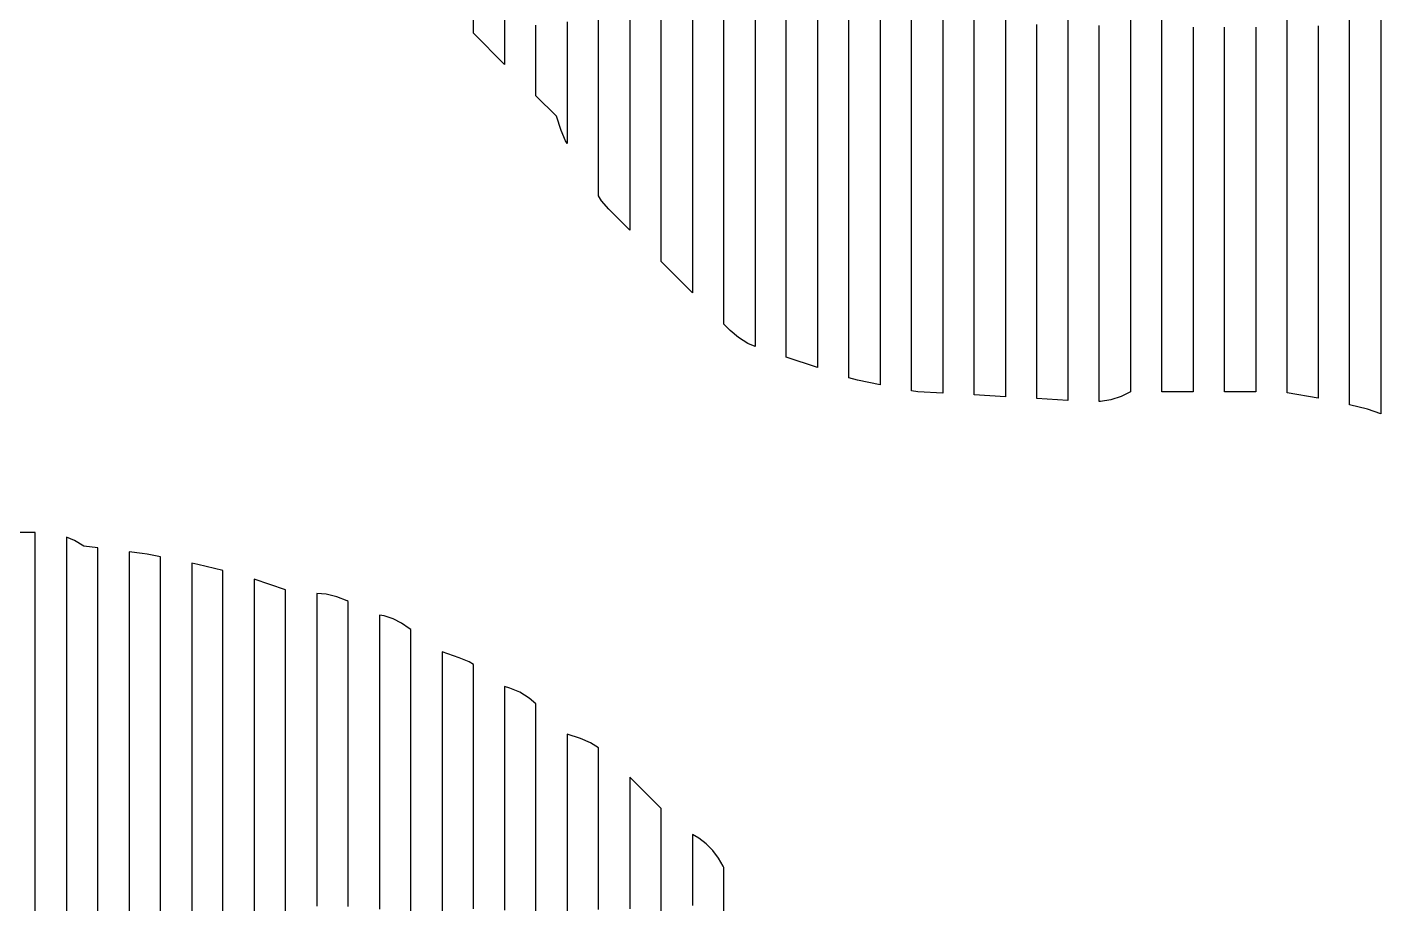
# Model space of a CAD drawing. Header units: metres. Extents: x -6 to 1890, y -8 to 898.
# Drawn here: x 1104.5 to 1277.6, y 323.6 to 435.6 of the extents above; entities that cross this region are included whole.
import ezdxf

# ---------------------------------------------------------------- set-up
doc = ezdxf.new("R2010")
doc.units = ezdxf.units.M
doc.layers.add('PASSADAS_COMPLETAS', color=1, linetype='CONTINUOUS')
doc.layers.add('PECAS_2D', color=3, linetype='CONTINUOUS')

msp = doc.modelspace()

# ---------------------------------------------------------------- linework, layer by layer
at = {"layer": 'PASSADAS_COMPLETAS'}
for points in [[(1181.578, 475.703), (1181.578, 429.098), (1181.578, 427.803), (1181.578, 426.509), (1181.578, 425.214), (1181.578, 423.92), (1181.578, 422.625), (1181.578, 421.33), (1181.578, 420.036), (1181.578, 418.741), (1181.578, 417.447), (1181.578, 409.679), (1178.888, 412.37), (1177.975, 413.435), (1177.578, 414.078), (1177.578, 424.362), (1177.578, 425.648), (1177.578, 426.934), (1177.578, 428.219), (1177.578, 429.505), (1177.578, 430.79), (1177.578, 432.076), (1177.578, 433.362), (1177.578, 478.357)], [(1189.578, 470.098), (1189.578, 417.17), (1189.578, 415.879), (1189.578, 413.297), (1189.578, 412.007), (1189.578, 410.716), (1189.578, 409.425), (1189.578, 408.134), (1189.578, 406.843), (1189.578, 401.679), (1185.578, 405.679), (1185.578, 412.125), (1185.578, 413.414), (1185.578, 414.704), (1185.578, 415.993), (1185.578, 417.282), (1185.578, 418.571), (1185.578, 419.861), (1185.578, 421.15), (1185.578, 422.439), (1185.578, 472.718)], [(1197.578, 463.041), (1197.578, 408.978), (1197.578, 407.691), (1197.578, 406.404), (1197.578, 405.117), (1197.578, 403.83), (1197.578, 402.542), (1197.578, 401.255), (1197.578, 394.819), (1196.664, 395.205), (1195.464, 395.946), (1194.399, 396.858), (1193.578, 397.679), (1193.578, 404.135), (1193.578, 405.426), (1193.578, 406.717), (1193.578, 408.008), (1193.578, 409.3), (1193.578, 411.882), (1193.578, 466.11)], [(1205.578, 455.398), (1205.578, 403.742), (1205.578, 402.451), (1205.578, 401.159), (1205.578, 399.868), (1205.578, 398.576), (1205.578, 397.285), (1205.578, 395.993), (1205.578, 392.119), (1201.578, 393.453), (1201.578, 397.33), (1201.578, 398.623), (1201.578, 399.915), (1201.578, 401.208), (1201.578, 402.5), (1201.578, 403.793), (1201.578, 405.085), (1201.578, 459.37)], [(1213.578, 444.55), (1213.578, 400.32), (1213.578, 399.019), (1213.578, 397.718), (1213.578, 396.417), (1213.578, 395.116), (1213.578, 393.815), (1213.578, 392.515), (1213.578, 389.913), (1210.682, 390.492), (1209.578, 390.786), (1209.578, 394.657), (1209.578, 395.947), (1209.578, 397.237), (1209.578, 398.527), (1209.578, 399.818), (1209.578, 407.559), (1209.578, 450.138)], [(1165.578, 437.279), (1165.578, 430.85), (1161.578, 434.85), (1161.578, 441.291)], [(1221.578, 436.728), (1221.578, 435.434), (1221.578, 434.14), (1221.578, 432.846), (1221.578, 397.909), (1221.578, 396.615), (1221.578, 395.321), (1221.578, 394.027), (1221.578, 392.733), (1221.578, 391.439), (1221.578, 388.851), (1218.396, 389.038), (1217.578, 389.144), (1217.578, 393.018), (1217.578, 394.31), (1217.578, 395.602), (1217.578, 396.893), (1217.578, 398.185), (1217.578, 400.768), (1217.578, 438.226)], [(1237.578, 438.103), (1237.578, 435.529), (1237.578, 434.242), (1237.578, 432.955), (1237.578, 431.668), (1237.578, 430.381), (1237.578, 429.094), (1237.578, 398.206), (1237.578, 396.919), (1237.578, 395.632), (1237.578, 394.345), (1237.578, 393.058), (1237.578, 391.771), (1237.578, 387.91), (1233.578, 388.145), (1233.578, 392.02), (1233.578, 393.312), (1233.578, 394.604), (1233.578, 395.896), (1233.578, 397.187), (1233.578, 406.23), (1233.578, 429.481), (1233.578, 430.773), (1233.578, 432.065), (1233.578, 433.356), (1233.578, 435.94)], [(1253.578, 435.625), (1253.578, 434.331), (1253.578, 433.036), (1253.578, 431.742), (1253.578, 399.379), (1253.578, 398.084), (1253.578, 396.79), (1253.578, 395.495), (1253.578, 394.201), (1253.578, 392.906), (1253.578, 389.023), (1249.578, 389.023), (1249.578, 392.899), (1249.578, 394.191), (1249.578, 395.483), (1249.578, 396.775), (1249.578, 398.067), (1249.578, 399.36), (1249.578, 430.371), (1249.578, 431.663), (1249.578, 432.955), (1249.578, 434.247), (1249.578, 435.539), (1249.578, 438.124)], [(1269.578, 435.784), (1269.578, 434.498), (1269.578, 433.212), (1269.578, 431.926), (1269.578, 430.641), (1269.578, 397.212), (1269.578, 395.926), (1269.578, 394.64), (1269.578, 393.354), (1269.578, 392.069), (1269.578, 388.211), (1265.578, 388.878), (1265.578, 391.472), (1265.578, 392.77), (1265.578, 394.067), (1265.578, 395.364), (1265.578, 396.661), (1265.578, 397.958), (1265.578, 399.256), (1265.578, 431.686), (1265.578, 432.983), (1265.578, 434.28), (1265.578, 435.577), (1265.578, 438.172)], [(1277.578, 436.719), (1277.578, 435.424), (1277.578, 434.129), (1277.578, 432.834), (1277.578, 431.539), (1277.578, 430.245), (1277.578, 396.576), (1277.578, 395.281), (1277.578, 393.986), (1277.578, 392.691), (1277.578, 391.396), (1277.578, 390.101), (1277.578, 386.216), (1275.844, 386.794), (1273.578, 387.36), (1273.578, 389.963), (1273.578, 391.264), (1273.578, 392.565), (1273.578, 393.866), (1273.578, 395.168), (1273.578, 396.469), (1273.578, 397.77), (1273.578, 430.3), (1273.578, 431.602), (1273.578, 432.903), (1273.578, 434.204), (1273.578, 435.505), (1273.578, 438.108)], [(1173.578, 436.309), (1173.578, 435.011), (1173.578, 433.714), (1173.578, 432.416), (1173.578, 431.118), (1173.578, 429.821), (1173.578, 420.738), (1173.356, 421.098), (1172.811, 422.39), (1172.198, 424.23), (1169.578, 426.85), (1169.578, 434.566), (1169.578, 435.852)], [(1229.578, 437.728), (1229.578, 435.13), (1229.578, 432.533), (1229.578, 431.235), (1229.578, 429.936), (1229.578, 428.637), (1229.578, 427.339), (1229.578, 397.471), (1229.578, 396.172), (1229.578, 394.874), (1229.578, 393.575), (1229.578, 392.276), (1229.578, 388.38), (1225.578, 388.616), (1225.578, 391.208), (1225.578, 392.504), (1225.578, 393.801), (1225.578, 395.097), (1225.578, 396.393), (1225.578, 397.689), (1225.578, 427.503), (1225.578, 428.799), (1225.578, 430.095), (1225.578, 431.391), (1225.578, 432.687), (1225.578, 433.984), (1225.578, 435.28), (1225.578, 436.576)], [(1245.578, 436.527), (1245.578, 435.243), (1245.578, 433.959), (1245.578, 432.675), (1245.578, 431.391), (1245.578, 430.107), (1245.578, 399.293), (1245.578, 398.009), (1245.578, 396.725), (1245.578, 395.441), (1245.578, 394.158), (1245.578, 392.874), (1245.578, 389.022), (1244.371, 388.416), (1243.071, 387.992), (1241.722, 387.767), (1241.578, 387.764), (1241.578, 391.661), (1241.578, 392.96), (1241.578, 394.259), (1241.578, 395.558), (1241.578, 396.857), (1241.578, 398.156), (1241.578, 430.63), (1241.578, 431.929), (1241.578, 433.228), (1241.578, 434.527), (1241.578, 435.826)], [(1261.578, 435.625), (1261.578, 434.331), (1261.578, 433.036), (1261.578, 431.742), (1261.578, 399.379), (1261.578, 398.084), (1261.578, 396.79), (1261.578, 395.495), (1261.578, 394.201), (1261.578, 392.906), (1261.578, 389.023), (1257.578, 389.023), (1257.578, 392.906), (1257.578, 394.201), (1257.578, 395.495), (1257.578, 396.79), (1257.578, 398.084), (1257.578, 399.379), (1257.578, 431.742), (1257.578, 433.036), (1257.578, 434.331), (1257.578, 435.625)], [(1105.578, 298.383), (1105.578, 336.004), (1105.578, 337.301), (1105.578, 338.598), (1105.578, 339.895), (1105.578, 341.193), (1105.578, 343.787), (1105.578, 346.382), (1105.578, 348.976), (1105.578, 351.571), (1105.578, 354.165), (1105.578, 356.76), (1105.578, 359.354), (1105.578, 361.949), (1105.578, 363.246), (1105.578, 364.543), (1105.578, 371.029), (1101.578, 371.029)], [(1113.578, 295.233), (1113.578, 332.805), (1113.578, 334.1), (1113.578, 335.396), (1113.578, 336.691), (1113.578, 337.987), (1113.578, 340.578), (1113.578, 343.169), (1113.578, 345.761), (1113.578, 348.352), (1113.578, 350.943), (1113.578, 353.534), (1113.578, 356.125), (1113.578, 358.716), (1113.578, 361.308), (1113.578, 362.603), (1113.578, 363.899), (1113.578, 369.081), (1111.807, 369.303), (1110.6, 370.04), (1109.578, 370.462), (1109.578, 365.295), (1109.578, 364.003), (1109.578, 361.42), (1109.578, 358.836), (1109.578, 356.252), (1109.578, 353.669), (1109.578, 351.085), (1109.578, 348.502), (1109.578, 345.918), (1109.578, 343.334), (1109.578, 340.751), (1109.578, 339.459), (1109.578, 338.167), (1109.578, 336.875), (1109.578, 335.584), (1109.578, 334.292), (1109.578, 296.829)], [(1121.578, 291.837), (1121.578, 330.529), (1121.578, 331.818), (1121.578, 333.108), (1121.578, 334.398), (1121.578, 335.687), (1121.578, 338.267), (1121.578, 340.846), (1121.578, 343.426), (1121.578, 346.005), (1121.578, 348.585), (1121.578, 351.164), (1121.578, 353.743), (1121.578, 356.323), (1121.578, 358.902), (1121.578, 361.482), (1121.578, 362.771), (1121.578, 367.93), (1119.891, 368.268), (1119.235, 368.374), (1117.578, 368.581), (1117.578, 363.403), (1117.578, 362.109), (1117.578, 359.52), (1117.578, 356.931), (1117.578, 354.342), (1117.578, 351.753), (1117.578, 349.164), (1117.578, 346.575), (1117.578, 343.986), (1117.578, 341.397), (1117.578, 338.808), (1117.578, 336.219), (1117.578, 334.925), (1117.578, 333.63), (1117.578, 332.336), (1117.578, 294.796)], [(1129.578, 285.906), (1129.578, 328.632), (1129.578, 329.927), (1129.578, 331.222), (1129.578, 332.516), (1129.578, 335.106), (1129.578, 337.695), (1129.578, 340.285), (1129.578, 342.874), (1129.578, 345.464), (1129.578, 348.053), (1129.578, 350.643), (1129.578, 353.232), (1129.578, 355.822), (1129.578, 358.411), (1129.578, 359.706), (1129.578, 361.001), (1129.578, 366.18), (1126.354, 366.975), (1125.578, 367.13), (1125.578, 361.977), (1125.578, 360.689), (1125.578, 358.113), (1125.578, 355.537), (1125.578, 352.96), (1125.578, 350.384), (1125.578, 347.808), (1125.578, 345.231), (1125.578, 342.655), (1125.578, 340.079), (1125.578, 337.502), (1125.578, 334.926), (1125.578, 333.638), (1125.578, 332.35), (1125.578, 331.061), (1125.578, 329.773), (1125.578, 288.552)], [(1137.578, 279.255), (1137.578, 324.746), (1137.578, 326.046), (1137.578, 327.346), (1137.578, 328.646), (1137.578, 331.245), (1137.578, 333.845), (1137.578, 336.444), (1137.578, 339.043), (1137.578, 341.643), (1137.578, 344.242), (1137.578, 346.842), (1137.578, 349.441), (1137.578, 352.041), (1137.578, 354.64), (1137.578, 357.24), (1137.578, 358.54), (1137.578, 363.739), (1133.578, 365.072), (1133.578, 359.877), (1133.578, 358.578), (1133.578, 355.98), (1133.578, 353.382), (1133.578, 350.785), (1133.578, 348.187), (1133.578, 345.589), (1133.578, 342.992), (1133.578, 340.394), (1133.578, 337.796), (1133.578, 335.199), (1133.578, 332.601), (1133.578, 331.302), (1133.578, 330.003), (1133.578, 328.705), (1133.578, 327.406), (1133.578, 326.107), (1133.578, 281.946)], [(1145.578, 323.247), (1145.578, 324.547), (1145.578, 327.146), (1145.578, 329.745), (1145.578, 332.344), (1145.578, 334.943), (1145.578, 337.542), (1145.578, 340.141), (1145.578, 342.74), (1145.578, 345.339), (1145.578, 347.938), (1145.578, 350.537), (1145.578, 353.136), (1145.578, 354.436), (1145.578, 355.735), (1145.578, 362.233), (1145.451, 362.309), (1144.134, 362.845), (1142.758, 363.168), (1141.578, 363.258), (1141.578, 356.814), (1141.578, 355.525), (1141.578, 352.948), (1141.578, 350.37), (1141.578, 347.792), (1141.578, 345.215), (1141.578, 342.637), (1141.578, 340.06), (1141.578, 337.482), (1141.578, 334.904), (1141.578, 332.327), (1141.578, 329.749), (1141.578, 327.171), (1141.578, 325.883), (1141.578, 324.594), (1141.578, 323.305)], [(1153.578, 322.5), (1153.578, 326.371), (1153.578, 328.952), (1153.578, 331.533), (1153.578, 334.114), (1153.578, 336.695), (1153.578, 339.276), (1153.578, 341.857), (1153.578, 344.438), (1153.578, 347.018), (1153.578, 349.599), (1153.578, 350.89), (1153.578, 352.18), (1153.578, 358.632), (1153.39, 358.798), (1152.398, 359.463), (1151.319, 359.996), (1150.178, 360.382), (1149.578, 360.5), (1149.578, 354.023), (1149.578, 352.727), (1149.578, 350.136), (1149.578, 347.545), (1149.578, 344.954), (1149.578, 342.363), (1149.578, 339.772), (1149.578, 337.181), (1149.578, 334.589), (1149.578, 331.998), (1149.578, 329.407), (1149.578, 326.816), (1149.578, 324.225), (1149.578, 322.93)], [(1161.578, 322.964), (1161.578, 325.566), (1161.578, 328.168), (1161.578, 330.769), (1161.578, 333.371), (1161.578, 335.972), (1161.578, 338.574), (1161.578, 341.175), (1161.578, 343.777), (1161.578, 346.378), (1161.578, 347.679), (1161.578, 354.183), (1161.055, 354.507), (1159.762, 355.051), (1157.578, 355.779), (1157.578, 349.339), (1157.578, 348.05), (1157.578, 345.474), (1157.578, 342.898), (1157.578, 340.321), (1157.578, 337.745), (1157.578, 335.169), (1157.578, 332.593), (1157.578, 330.016), (1157.578, 327.44), (1157.578, 324.864), (1157.578, 322.287)], [(1169.578, 322.036), (1169.578, 324.619), (1169.578, 327.201), (1169.578, 329.783), (1169.578, 332.365), (1169.578, 334.948), (1169.578, 337.53), (1169.578, 340.112), (1169.578, 341.403), (1169.578, 342.694), (1169.578, 349.15), (1168.718, 349.887), (1167.518, 350.629), (1166.225, 351.173), (1165.578, 351.389), (1165.578, 344.89), (1165.578, 343.59), (1165.578, 340.991), (1165.578, 338.391), (1165.578, 335.792), (1165.578, 333.192), (1165.578, 330.593), (1165.578, 327.993), (1165.578, 325.394), (1165.578, 322.794)], [(1177.578, 322.899), (1177.578, 325.479), (1177.578, 328.059), (1177.578, 330.639), (1177.578, 333.219), (1177.578, 334.509), (1177.578, 335.8), (1177.578, 343.54), (1176.566, 344.166), (1175.274, 344.71), (1173.578, 345.276), (1173.578, 338.783), (1173.578, 337.485), (1173.578, 334.888), (1173.578, 332.291), (1173.578, 329.694), (1173.578, 327.097), (1173.578, 324.5), (1173.578, 321.903)], [(1185.578, 321.455), (1185.578, 324.057), (1185.578, 326.658), (1185.578, 327.959), (1185.578, 335.765), (1181.578, 339.765), (1181.578, 332.005), (1181.578, 330.711), (1181.578, 328.125), (1181.578, 325.538), (1181.578, 322.951)], [(1193.578, 319.174), (1193.578, 328.249), (1193.513, 328.408), (1192.924, 329.446), (1192.197, 330.406), (1191.349, 331.262), (1190.405, 331.992), (1189.578, 332.474), (1189.578, 323.391)]]:
    msp.add_lwpolyline(points, dxfattribs=at)
at = {"layer": 'PECAS_2D'}
for points in [[(1181.578, 475.703), (1181.578, 429.098), (1181.578, 427.803), (1181.578, 426.509), (1181.578, 425.214), (1181.578, 423.92), (1181.578, 422.625), (1181.578, 421.33), (1181.578, 420.036), (1181.578, 418.741), (1181.578, 417.447), (1181.578, 409.679), (1178.888, 412.37), (1177.975, 413.435), (1177.578, 414.078), (1177.578, 424.362), (1177.578, 425.648), (1177.578, 426.934), (1177.578, 428.219), (1177.578, 429.505), (1177.578, 430.79), (1177.578, 432.076), (1177.578, 433.362), (1177.578, 478.357)], [(1189.578, 470.098), (1189.578, 417.17), (1189.578, 415.879), (1189.578, 413.297), (1189.578, 412.007), (1189.578, 410.716), (1189.578, 409.425), (1189.578, 408.134), (1189.578, 406.843), (1189.578, 401.679), (1185.578, 405.679), (1185.578, 412.125), (1185.578, 413.414), (1185.578, 414.704), (1185.578, 415.993), (1185.578, 417.282), (1185.578, 418.571), (1185.578, 419.861), (1185.578, 421.15), (1185.578, 422.439), (1185.578, 472.718)], [(1197.578, 463.041), (1197.578, 408.978), (1197.578, 407.691), (1197.578, 406.404), (1197.578, 405.117), (1197.578, 403.83), (1197.578, 402.542), (1197.578, 401.255), (1197.578, 394.819), (1196.664, 395.205), (1195.464, 395.946), (1194.399, 396.858), (1193.578, 397.679), (1193.578, 404.135), (1193.578, 405.426), (1193.578, 406.717), (1193.578, 408.008), (1193.578, 409.3), (1193.578, 411.882), (1193.578, 466.11)], [(1205.578, 455.398), (1205.578, 403.742), (1205.578, 402.451), (1205.578, 401.159), (1205.578, 399.868), (1205.578, 398.576), (1205.578, 397.285), (1205.578, 395.993), (1205.578, 392.119), (1201.578, 393.453), (1201.578, 397.33), (1201.578, 398.623), (1201.578, 399.915), (1201.578, 401.208), (1201.578, 402.5), (1201.578, 403.793), (1201.578, 405.085), (1201.578, 459.37)], [(1213.578, 444.55), (1213.578, 400.32), (1213.578, 399.019), (1213.578, 397.718), (1213.578, 396.417), (1213.578, 395.116), (1213.578, 393.815), (1213.578, 392.515), (1213.578, 389.913), (1210.682, 390.492), (1209.578, 390.786), (1209.578, 394.657), (1209.578, 395.947), (1209.578, 397.237), (1209.578, 398.527), (1209.578, 399.818), (1209.578, 407.559), (1209.578, 450.138)], [(1165.578, 437.279), (1165.578, 430.85), (1161.578, 434.85), (1161.578, 441.291)], [(1221.578, 436.728), (1221.578, 435.434), (1221.578, 434.14), (1221.578, 432.846), (1221.578, 397.909), (1221.578, 396.615), (1221.578, 395.321), (1221.578, 394.027), (1221.578, 392.733), (1221.578, 391.439), (1221.578, 388.851), (1218.396, 389.038), (1217.578, 389.144), (1217.578, 393.018), (1217.578, 394.31), (1217.578, 395.602), (1217.578, 396.893), (1217.578, 398.185), (1217.578, 400.768), (1217.578, 438.226)], [(1237.578, 438.103), (1237.578, 435.529), (1237.578, 434.242), (1237.578, 432.955), (1237.578, 431.668), (1237.578, 430.381), (1237.578, 429.094), (1237.578, 398.206), (1237.578, 396.919), (1237.578, 395.632), (1237.578, 394.345), (1237.578, 393.058), (1237.578, 391.771), (1237.578, 387.91), (1233.578, 388.145), (1233.578, 392.02), (1233.578, 393.312), (1233.578, 394.604), (1233.578, 395.896), (1233.578, 397.187), (1233.578, 406.23), (1233.578, 429.481), (1233.578, 430.773), (1233.578, 432.065), (1233.578, 433.356), (1233.578, 435.94)], [(1253.578, 435.625), (1253.578, 434.331), (1253.578, 433.036), (1253.578, 431.742), (1253.578, 399.379), (1253.578, 398.084), (1253.578, 396.79), (1253.578, 395.495), (1253.578, 394.201), (1253.578, 392.906), (1253.578, 389.023), (1249.578, 389.023), (1249.578, 392.899), (1249.578, 394.191), (1249.578, 395.483), (1249.578, 396.775), (1249.578, 398.067), (1249.578, 399.36), (1249.578, 430.371), (1249.578, 431.663), (1249.578, 432.955), (1249.578, 434.247), (1249.578, 435.539), (1249.578, 438.124)], [(1269.578, 435.784), (1269.578, 434.498), (1269.578, 433.212), (1269.578, 431.926), (1269.578, 430.641), (1269.578, 397.212), (1269.578, 395.926), (1269.578, 394.64), (1269.578, 393.354), (1269.578, 392.069), (1269.578, 388.211), (1265.578, 388.878), (1265.578, 391.472), (1265.578, 392.77), (1265.578, 394.067), (1265.578, 395.364), (1265.578, 396.661), (1265.578, 397.958), (1265.578, 399.256), (1265.578, 431.686), (1265.578, 432.983), (1265.578, 434.28), (1265.578, 435.577), (1265.578, 438.172)], [(1277.578, 436.719), (1277.578, 435.424), (1277.578, 434.129), (1277.578, 432.834), (1277.578, 431.539), (1277.578, 430.245), (1277.578, 396.576), (1277.578, 395.281), (1277.578, 393.986), (1277.578, 392.691), (1277.578, 391.396), (1277.578, 390.101), (1277.578, 386.216), (1275.844, 386.794), (1273.578, 387.36), (1273.578, 389.963), (1273.578, 391.264), (1273.578, 392.565), (1273.578, 393.866), (1273.578, 395.168), (1273.578, 396.469), (1273.578, 397.77), (1273.578, 430.3), (1273.578, 431.602), (1273.578, 432.903), (1273.578, 434.204), (1273.578, 435.505), (1273.578, 438.108)], [(1173.578, 436.309), (1173.578, 435.011), (1173.578, 433.714), (1173.578, 432.416), (1173.578, 431.118), (1173.578, 429.821), (1173.578, 420.738), (1173.356, 421.098), (1172.811, 422.39), (1172.198, 424.23), (1169.578, 426.85), (1169.578, 434.566), (1169.578, 435.852)], [(1229.578, 437.728), (1229.578, 435.13), (1229.578, 432.533), (1229.578, 431.235), (1229.578, 429.936), (1229.578, 428.637), (1229.578, 427.339), (1229.578, 397.471), (1229.578, 396.172), (1229.578, 394.874), (1229.578, 393.575), (1229.578, 392.276), (1229.578, 388.38), (1225.578, 388.616), (1225.578, 391.208), (1225.578, 392.504), (1225.578, 393.801), (1225.578, 395.097), (1225.578, 396.393), (1225.578, 397.689), (1225.578, 427.503), (1225.578, 428.799), (1225.578, 430.095), (1225.578, 431.391), (1225.578, 432.687), (1225.578, 433.984), (1225.578, 435.28), (1225.578, 436.576)], [(1245.578, 436.527), (1245.578, 435.243), (1245.578, 433.959), (1245.578, 432.675), (1245.578, 431.391), (1245.578, 430.107), (1245.578, 399.293), (1245.578, 398.009), (1245.578, 396.725), (1245.578, 395.441), (1245.578, 394.158), (1245.578, 392.874), (1245.578, 389.022), (1244.371, 388.416), (1243.071, 387.992), (1241.722, 387.767), (1241.578, 387.764), (1241.578, 391.661), (1241.578, 392.96), (1241.578, 394.259), (1241.578, 395.558), (1241.578, 396.857), (1241.578, 398.156), (1241.578, 430.63), (1241.578, 431.929), (1241.578, 433.228), (1241.578, 434.527), (1241.578, 435.826)], [(1261.578, 435.625), (1261.578, 434.331), (1261.578, 433.036), (1261.578, 431.742), (1261.578, 399.379), (1261.578, 398.084), (1261.578, 396.79), (1261.578, 395.495), (1261.578, 394.201), (1261.578, 392.906), (1261.578, 389.023), (1257.578, 389.023), (1257.578, 392.906), (1257.578, 394.201), (1257.578, 395.495), (1257.578, 396.79), (1257.578, 398.084), (1257.578, 399.379), (1257.578, 431.742), (1257.578, 433.036), (1257.578, 434.331), (1257.578, 435.625)], [(1105.578, 298.383), (1105.578, 336.004), (1105.578, 337.301), (1105.578, 338.598), (1105.578, 339.895), (1105.578, 341.193), (1105.578, 343.787), (1105.578, 346.382), (1105.578, 348.976), (1105.578, 351.571), (1105.578, 354.165), (1105.578, 356.76), (1105.578, 359.354), (1105.578, 361.949), (1105.578, 363.246), (1105.578, 364.543), (1105.578, 371.029), (1101.578, 371.029)], [(1113.578, 295.233), (1113.578, 332.805), (1113.578, 334.1), (1113.578, 335.396), (1113.578, 336.691), (1113.578, 337.987), (1113.578, 340.578), (1113.578, 343.169), (1113.578, 345.761), (1113.578, 348.352), (1113.578, 350.943), (1113.578, 353.534), (1113.578, 356.125), (1113.578, 358.716), (1113.578, 361.308), (1113.578, 362.603), (1113.578, 363.899), (1113.578, 369.081), (1111.807, 369.303), (1110.6, 370.04), (1109.578, 370.462), (1109.578, 365.295), (1109.578, 364.003), (1109.578, 361.42), (1109.578, 358.836), (1109.578, 356.252), (1109.578, 353.669), (1109.578, 351.085), (1109.578, 348.502), (1109.578, 345.918), (1109.578, 343.334), (1109.578, 340.751), (1109.578, 339.459), (1109.578, 338.167), (1109.578, 336.875), (1109.578, 335.584), (1109.578, 334.292), (1109.578, 296.829)], [(1121.578, 291.837), (1121.578, 330.529), (1121.578, 331.818), (1121.578, 333.108), (1121.578, 334.398), (1121.578, 335.687), (1121.578, 338.267), (1121.578, 340.846), (1121.578, 343.426), (1121.578, 346.005), (1121.578, 348.585), (1121.578, 351.164), (1121.578, 353.743), (1121.578, 356.323), (1121.578, 358.902), (1121.578, 361.482), (1121.578, 362.771), (1121.578, 367.93), (1119.891, 368.268), (1119.235, 368.374), (1117.578, 368.581), (1117.578, 363.403), (1117.578, 362.109), (1117.578, 359.52), (1117.578, 356.931), (1117.578, 354.342), (1117.578, 351.753), (1117.578, 349.164), (1117.578, 346.575), (1117.578, 343.986), (1117.578, 341.397), (1117.578, 338.808), (1117.578, 336.219), (1117.578, 334.925), (1117.578, 333.63), (1117.578, 332.336), (1117.578, 294.796)], [(1129.578, 285.906), (1129.578, 328.632), (1129.578, 329.927), (1129.578, 331.222), (1129.578, 332.516), (1129.578, 335.106), (1129.578, 337.695), (1129.578, 340.285), (1129.578, 342.874), (1129.578, 345.464), (1129.578, 348.053), (1129.578, 350.643), (1129.578, 353.232), (1129.578, 355.822), (1129.578, 358.411), (1129.578, 359.706), (1129.578, 361.001), (1129.578, 366.18), (1126.354, 366.975), (1125.578, 367.13), (1125.578, 361.977), (1125.578, 360.689), (1125.578, 358.113), (1125.578, 355.537), (1125.578, 352.96), (1125.578, 350.384), (1125.578, 347.808), (1125.578, 345.231), (1125.578, 342.655), (1125.578, 340.079), (1125.578, 337.502), (1125.578, 334.926), (1125.578, 333.638), (1125.578, 332.35), (1125.578, 331.061), (1125.578, 329.773), (1125.578, 288.552)], [(1137.578, 279.255), (1137.578, 324.746), (1137.578, 326.046), (1137.578, 327.346), (1137.578, 328.646), (1137.578, 331.245), (1137.578, 333.845), (1137.578, 336.444), (1137.578, 339.043), (1137.578, 341.643), (1137.578, 344.242), (1137.578, 346.842), (1137.578, 349.441), (1137.578, 352.041), (1137.578, 354.64), (1137.578, 357.24), (1137.578, 358.54), (1137.578, 363.739), (1133.578, 365.072), (1133.578, 359.877), (1133.578, 358.578), (1133.578, 355.98), (1133.578, 353.382), (1133.578, 350.785), (1133.578, 348.187), (1133.578, 345.589), (1133.578, 342.992), (1133.578, 340.394), (1133.578, 337.796), (1133.578, 335.199), (1133.578, 332.601), (1133.578, 331.302), (1133.578, 330.003), (1133.578, 328.705), (1133.578, 327.406), (1133.578, 326.107), (1133.578, 281.946)], [(1145.578, 323.247), (1145.578, 324.547), (1145.578, 327.146), (1145.578, 329.745), (1145.578, 332.344), (1145.578, 334.943), (1145.578, 337.542), (1145.578, 340.141), (1145.578, 342.74), (1145.578, 345.339), (1145.578, 347.938), (1145.578, 350.537), (1145.578, 353.136), (1145.578, 354.436), (1145.578, 355.735), (1145.578, 362.233), (1145.451, 362.309), (1144.134, 362.845), (1142.758, 363.168), (1141.578, 363.258), (1141.578, 356.814), (1141.578, 355.525), (1141.578, 352.948), (1141.578, 350.37), (1141.578, 347.792), (1141.578, 345.215), (1141.578, 342.637), (1141.578, 340.06), (1141.578, 337.482), (1141.578, 334.904), (1141.578, 332.327), (1141.578, 329.749), (1141.578, 327.171), (1141.578, 325.883), (1141.578, 324.594), (1141.578, 323.305)], [(1153.578, 322.5), (1153.578, 326.371), (1153.578, 328.952), (1153.578, 331.533), (1153.578, 334.114), (1153.578, 336.695), (1153.578, 339.276), (1153.578, 341.857), (1153.578, 344.438), (1153.578, 347.018), (1153.578, 349.599), (1153.578, 350.89), (1153.578, 352.18), (1153.578, 358.632), (1153.39, 358.798), (1152.398, 359.463), (1151.319, 359.996), (1150.178, 360.382), (1149.578, 360.5), (1149.578, 354.023), (1149.578, 352.727), (1149.578, 350.136), (1149.578, 347.545), (1149.578, 344.954), (1149.578, 342.363), (1149.578, 339.772), (1149.578, 337.181), (1149.578, 334.589), (1149.578, 331.998), (1149.578, 329.407), (1149.578, 326.816), (1149.578, 324.225), (1149.578, 322.93)], [(1161.578, 322.964), (1161.578, 325.566), (1161.578, 328.168), (1161.578, 330.769), (1161.578, 333.371), (1161.578, 335.972), (1161.578, 338.574), (1161.578, 341.175), (1161.578, 343.777), (1161.578, 346.378), (1161.578, 347.679), (1161.578, 354.183), (1161.055, 354.507), (1159.762, 355.051), (1157.578, 355.779), (1157.578, 349.339), (1157.578, 348.05), (1157.578, 345.474), (1157.578, 342.898), (1157.578, 340.321), (1157.578, 337.745), (1157.578, 335.169), (1157.578, 332.593), (1157.578, 330.016), (1157.578, 327.44), (1157.578, 324.864), (1157.578, 322.287)], [(1169.578, 322.036), (1169.578, 324.619), (1169.578, 327.201), (1169.578, 329.783), (1169.578, 332.365), (1169.578, 334.948), (1169.578, 337.53), (1169.578, 340.112), (1169.578, 341.403), (1169.578, 342.694), (1169.578, 349.15), (1168.718, 349.887), (1167.518, 350.629), (1166.225, 351.173), (1165.578, 351.389), (1165.578, 344.89), (1165.578, 343.59), (1165.578, 340.991), (1165.578, 338.391), (1165.578, 335.792), (1165.578, 333.192), (1165.578, 330.593), (1165.578, 327.993), (1165.578, 325.394), (1165.578, 322.794)], [(1177.578, 322.899), (1177.578, 325.479), (1177.578, 328.059), (1177.578, 330.639), (1177.578, 333.219), (1177.578, 334.509), (1177.578, 335.8), (1177.578, 343.54), (1176.566, 344.166), (1175.274, 344.71), (1173.578, 345.276), (1173.578, 338.783), (1173.578, 337.485), (1173.578, 334.888), (1173.578, 332.291), (1173.578, 329.694), (1173.578, 327.097), (1173.578, 324.5), (1173.578, 321.903)], [(1185.578, 321.455), (1185.578, 324.057), (1185.578, 326.658), (1185.578, 327.959), (1185.578, 335.765), (1181.578, 339.765), (1181.578, 332.005), (1181.578, 330.711), (1181.578, 328.125), (1181.578, 325.538), (1181.578, 322.951)], [(1193.578, 319.174), (1193.578, 328.249), (1193.513, 328.408), (1192.924, 329.446), (1192.197, 330.406), (1191.349, 331.262), (1190.405, 331.992), (1189.578, 332.474), (1189.578, 323.391)]]:
    msp.add_lwpolyline(points, dxfattribs=at)

doc.saveas('drawing.dxf')
